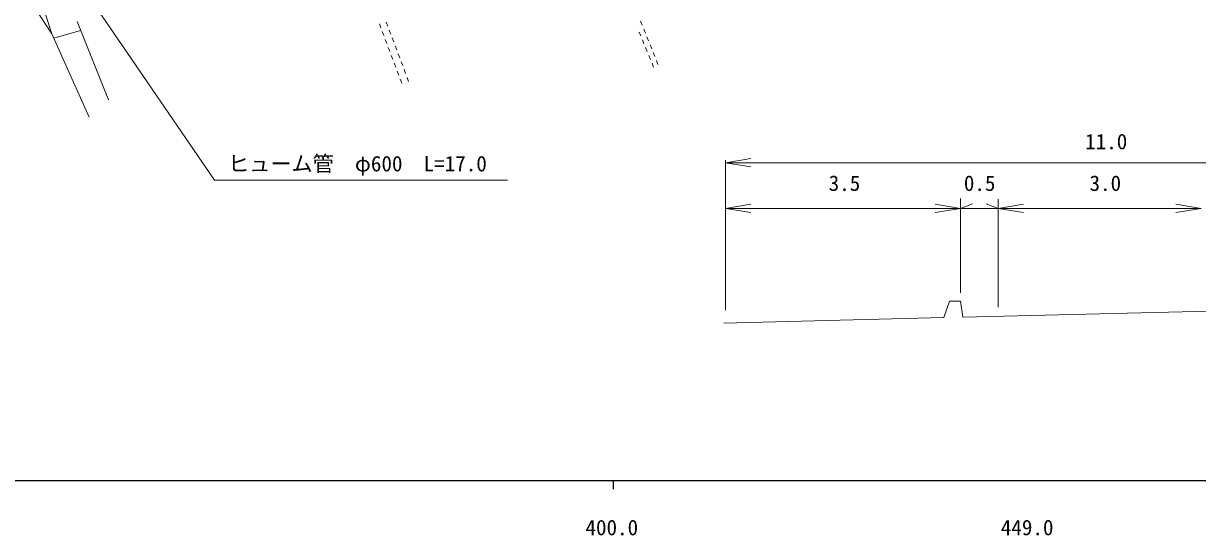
# Model space of a CAD drawing. Units: millimetres, scale not verified. Extents: x 40000 to 680000, y 20000 to 380000.
# Drawn here: x 398216 to 537164, y 198499 to 259086 of the extents above; entities that cross this region are included whole.
import ezdxf
from ezdxf.enums import TextEntityAlignment as Align

# ---------------------------------------------------------------- set-up
doc = ezdxf.new("R2010")
doc.units = ezdxf.units.MM
doc.header["$LTSCALE"] = 1000
doc.layers.add('M-TTL-BAND', color=7, linetype='Continuous', lineweight=25)
doc.layers.add('M-WORK', color=1, linetype='Continuous', lineweight=13)
doc.styles.add('ＭＳ ゴシック', font='')
doc.styles.get('ＭＳ ゴシック').set_extended_font_data('MS Gothic')

# ---------------------------------------------------------------- blocks, each defined once
blk = doc.blocks.new('open_arrow')
at = {"color": 0, "linetype": 'Continuous', "lineweight": -2}
blk.add_lwpolyline([(7.5, 1.25), (0, 0), (7.5, -1.25)], dxfattribs=at)

msp = doc.modelspace()

# ---------------------------------------------------------------- linework, layer by layer
at = {"layer": 'M-TTL-BAND'}
for p, q in [((40000, 205000), (579000, 205000)), ((468000, 205000), (468000, 204000))]:
    msp.add_line(p, q, dxfattribs=at)
at = {"layer": 'M-WORK'}
for p, q in [((420815, 240552), (402367, 267508)), ((401556, 257879), (397085, 264800)), ((399141, 265257), (401556, 257879)), ((408291, 250060), (404554, 259327)), ((440509, 258590), (440333, 259058)), ((441333, 258775), (441157, 259243)), ((470885, 258538), (470880, 258551)), ((471442, 258885), (471255, 259349)), ((405998, 248001), (401556, 257879)), ((401797, 257345), (404980, 258270)), ((440861, 257654), (440685, 258122)), ((441214, 256718), (441038, 257186)), ((441685, 257839), (441509, 258307)), ((442037, 256903), (441861, 257371)), ((471267, 257614), (471076, 258076)), ((471649, 256690), (471458, 257152)), ((471815, 257957), (471629, 258421)), ((472189, 257030), (472002, 257494)), ((441566, 255782), (441390, 256250)), ((442390, 255967), (442213, 256435)), ((472031, 255766), (471840, 256228)), ((472562, 256102), (472376, 256566)), ((441918, 254846), (441742, 255314)), ((442270, 253910), (442094, 254378)), ((442742, 255031), (442566, 255499)), ((443094, 254096), (442918, 254563)), ((472413, 254842), (472222, 255304)), ((472795, 253917), (472604, 254379)), ((472936, 255174), (472749, 255638)), ((473309, 254247), (473123, 254711)), ((442623, 252974), (442446, 253442)), ((443446, 253160), (443270, 253628)), ((442975, 252038), (442799, 252506)), ((443798, 252224), (443622, 252692)), ((481290, 242911), (481290, 225161)), ((481290, 242611), (570001, 242611)), ((420815, 240552), (455492, 240552)), ((509121, 227200), (509121, 238391)), ((509121, 237207), (510541, 237733)), ((513568, 237207), (512148, 237733)), ((513568, 238278), (513568, 225507)), ((481290, 237207), (509121, 237207)), ((509121, 237207), (513568, 237207)), ((537599, 237207), (513568, 237207)), ((507154, 224280), (507792, 226232)), ((507792, 226232), (509114, 226232)), ((509114, 226232), (509408, 224336)), ((574531, 225944), (509408, 224336)), ((507154, 224280), (481105, 223637))]:
    msp.add_line(p, q, dxfattribs=at)

# ---------------------------------------------------------------- block references
at = {"layer": 'M-WORK', "xscale": 400, "yscale": 400}
for p in [(481290, 242611), (481290, 237207), (513568, 237207)]:
    msp.add_blockref('open_arrow', p, dxfattribs=at)
at = {"layer": 'M-WORK', "xscale": 400, "yscale": 400, "rotation": 180}
for p in [(509121, 237207), (537599, 237207)]:
    msp.add_blockref('open_arrow', p, dxfattribs=at)

# ---------------------------------------------------------------- texts
at = {"layer": 'M-TTL-BAND', "style": 'ＭＳ ゴシック'}
for s, p in [('400.0', (467844, 199445)), ('449.0', (517000, 199445))]:
    msp.add_text(s, height=1833, dxfattribs=at).set_placement(p, align=Align.MIDDLE_CENTER)
at = {"layer": 'M-WORK', "style": 'ＭＳ ゴシック'}
for s, p in [('11.0', (523863, 243653)), ('ヒューム管\u3000φ600\u3000L=17.0', (422437, 241034)), ('3.5', (493511, 238723)), ('0.5', (509510, 238723))]:
    msp.add_text(s, height=1833, dxfattribs=at).set_placement(p, align=Align.BOTTOM_LEFT)
msp.add_text('3.0', height=1833, dxfattribs=at).set_placement((526252, 238723), align=Align.BOTTOM_CENTER)

doc.saveas('drawing.dxf')
